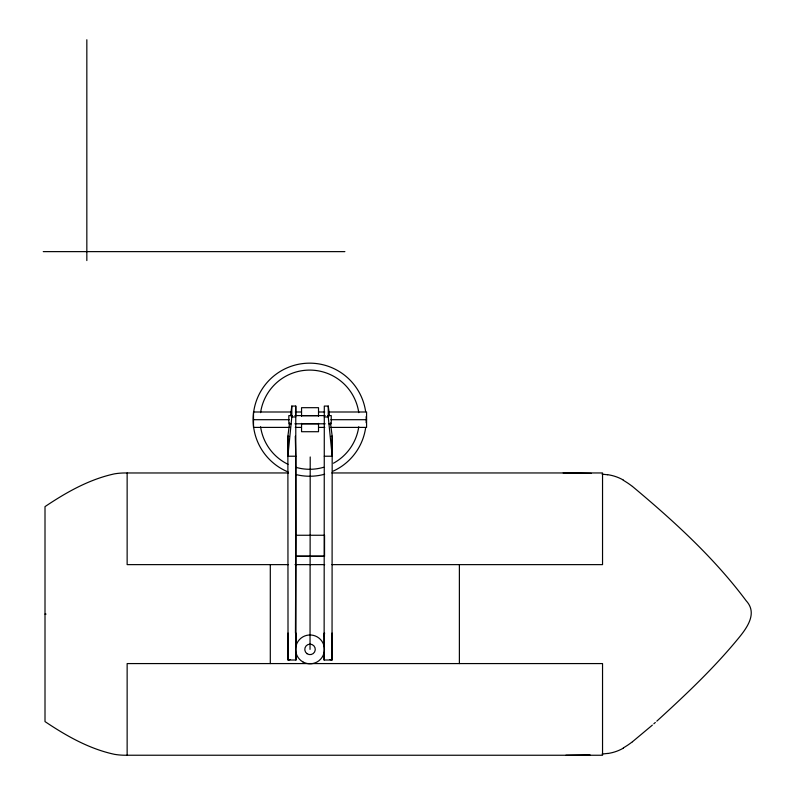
<?xml version="1.0" encoding="UTF-8"?>
<svg xmlns="http://www.w3.org/2000/svg" width="795" height="795" viewBox="0 0 795 795"><rect width="100%" height="100%" fill="white"/><g stroke="black" fill="none" stroke-linecap="round" stroke-linejoin="round"><path stroke-width="1.19" d="M288.863 436.236L287.87 436.236L288.029 660.009L295.949 660.009L295.78 456.221L287.87 456.221L287.87 436.236L289.609 422.96M310.03 649.386L310.209 456.966M330.462 422.96L332.191 436.236L332.032 660.009L324.122 660.009L324.122 652.665M324.122 646.544L324.122 633.078M324.122 660.009L324.3 406.076L328.255 406.076L329.518 415.725M324.549 556.222L295.869 556.222L324.539 556.242L324.549 535.254L295.859 535.254L295.452 633.078M324.281 456.221L332.191 456.221L328.255 416.968L328.255 406.076M332.032 633.078L332.032 660.009L330.044 659.572M324.112 636.497L324.608 633.078M287.87 456.221L291.805 416.968L291.805 406.076L295.77 406.076L295.77 415.725M290.553 415.725L291.805 406.076M656.809 721.144C684.624 695.784 712.131 669.877 736.259 640.929C745.233 630.127 758.688 614.197 746.157 600.752C713.98 557.583 673.673 520.894 632.462 486.451M655.328 722.476L653.838 723.798M652.357 725.12L632.462 741.755M623.27 747.986L627.543 745.283A121.426 121.426 0 0 0 632.462 741.745M290.016 659.572L288.029 660.009L288.029 633.078M607.599 753.431L602.093 754.067M590.019 754.853L565.891 755.25M43.258 251.627L344.881 251.627M291.596 411.999L253.496 411.999L253.496 427.402L290.364 427.402M295.283 411.999L301.424 411.999M318.636 411.999L324.777 411.999M328.474 411.999L366.575 411.999L366.575 427.402L330.929 427.402M292.461 415.606L288.833 415.606L288.833 423.795L291.258 423.795M294.885 415.606L325.175 415.606M327.6 415.606L331.237 415.606L331.237 423.795L328.812 423.795M301.553 415.686L318.517 415.686M291.805 416.968L295.77 416.968L295.869 534.657M324.3 416.968L328.255 416.968M253.496 419.7L289.142 419.7M330.929 419.7L366.575 419.7M301.553 423.715L318.517 423.715M294.885 423.795L325.175 423.795M295.283 427.402L301.424 427.402M318.636 427.402L324.777 427.402M295.293 436.236L295.78 456.221M331.207 436.236L332.191 436.236L332.191 456.221M288.535 472.955L124.318 472.975A64.961 64.961 0 0 0 114.46 473.86C89.229 479.315 66.253 492.344 45.007 506.624L45.007 721.582C66.253 735.852 89.219 748.91 114.47 754.326A64.961 64.961 0 0 0 124.318 755.23L602.54 755.25L602.54 663.577L127.14 663.577L127.14 755.25M563.178 472.955L591.371 473.413M331.823 472.955L602.54 472.955L602.54 564.629L331.942 564.629M288.505 564.629L127.14 564.629L127.14 472.955M295.015 564.629L324.678 564.629M45.007 614.098L46.05 614.098M602.093 474.138L607.599 474.774M623.27 480.22L627.543 482.923A121.426 121.426 0 0 1 632.462 486.46M459.381 564.629L459.381 663.577M318.517 416.183L318.517 407.686L301.553 407.686L301.553 416.183M318.517 423.387L318.517 431.715L301.553 431.715L301.553 423.387M295.949 633.078L295.949 646.544M295.949 652.665L295.949 660.009M295.77 406.076L295.77 416.968M270.3 564.629L270.3 663.577M86.834 39.75L86.834 260.561M365.64 427.75A56.534 56.534 0 0 1 333.165 471.127M324.638 474.227A56.534 56.534 0 0 1 295.7 474.486M288.038 471.932A56.534 56.534 0 0 1 274.991 375.051A56.534 56.534 0 0 1 365.64 411.651M366.137 416.669A56.534 56.534 0 0 1 366.137 422.731M358.764 426.756A49.588 49.588 0 0 1 333.443 463.227M323.654 467.281A49.588 49.588 0 0 1 295.71 467.281M288.009 464.31A49.588 49.588 0 0 1 260.591 426.756M260.591 412.645A49.588 49.588 0 0 1 358.764 412.645M623.36 748.145A43.596 43.596 0 0 1 607.609 753.521M607.609 474.685A43.596 43.596 0 0 1 623.36 480.061M302.825 661.877A14.419 14.419 0 0 0 324.449 649.386A14.419 14.419 0 0 0 302.825 636.904A14.419 14.419 0 0 0 302.825 661.877M307.009 653.679A5.247 5.247 0 0 0 315.257 649.863A5.247 5.247 0 0 0 307.834 644.626A5.247 5.247 0 0 0 307.009 653.679"/></g></svg>
